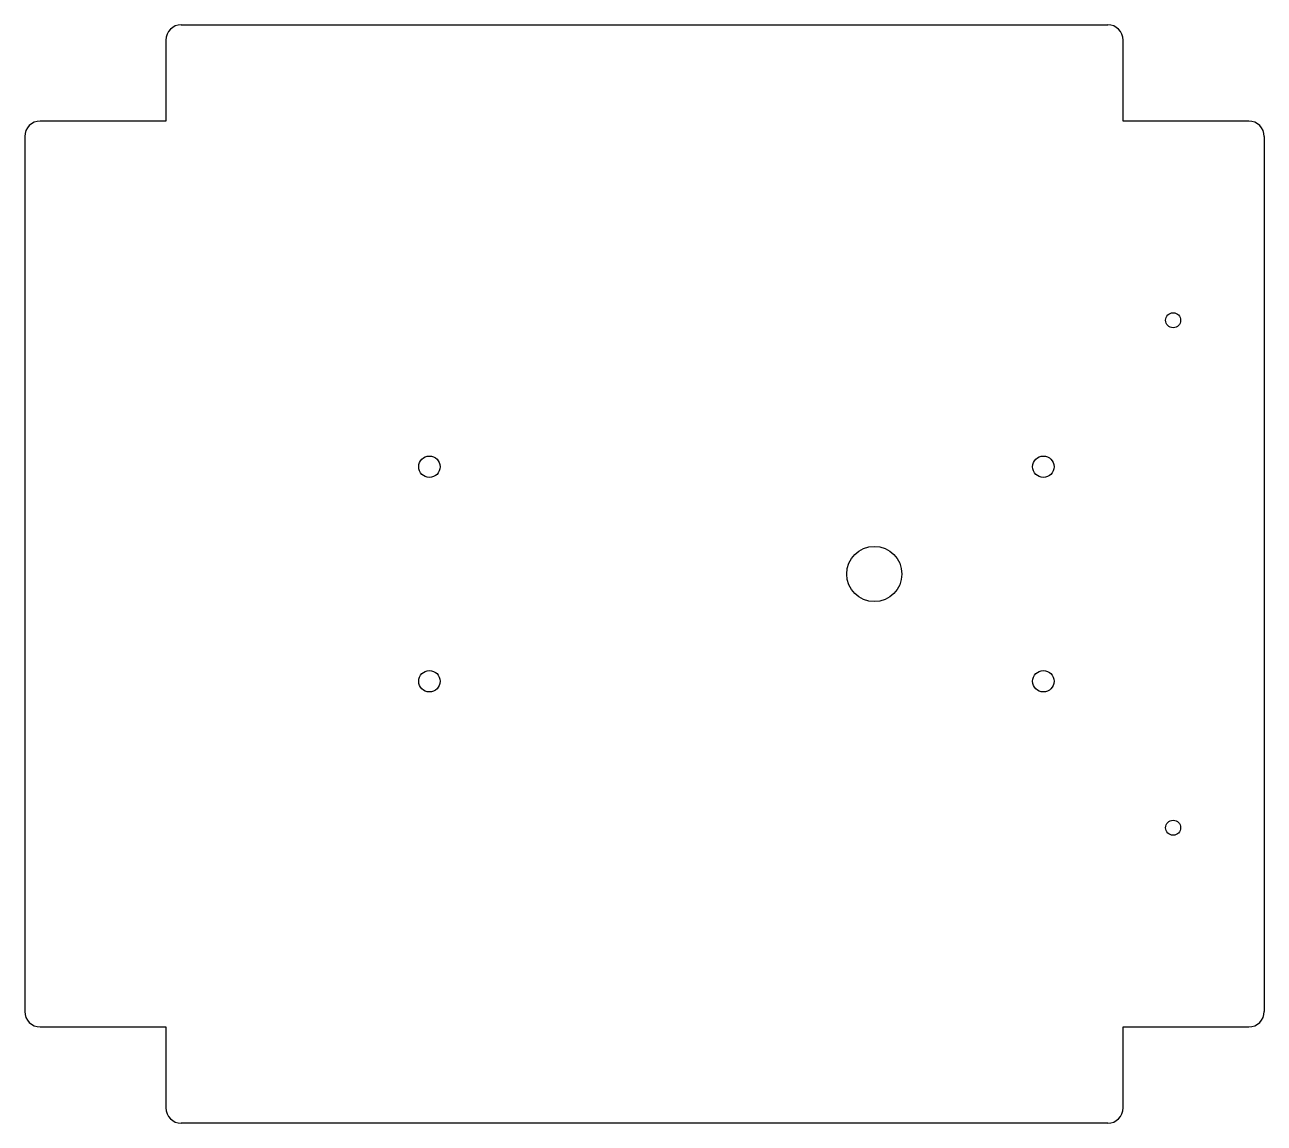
# Model space of a CAD drawing. Header units: millimetres. Extents: x -202 to 202, y -179 to 179.
import ezdxf

# ---------------------------------------------------------------- set-up
doc = ezdxf.new("R2010")
doc.units = ezdxf.units.MM

msp = doc.modelspace()

# ---------------------------------------------------------------- linework, layer by layer
at = {"color": 7, "linetype": 'Continuous', "lineweight": 25}
for p, q in [((-151.2, 179.24), (151.2, 179.24)), ((-156.2, 174.24), (-156.2, 147.8)), ((156.2, 147.8), (156.2, 174.24)), ((-156.2, 147.8), (-197.28, 147.8)), ((197.28, 147.8), (156.2, 147.8)), ((-202.28, 142.8), (-202.28, -142.8)), ((202.28, 142.8), (202.28, -142.8)), ((-197.28, -147.8), (-156.2, -147.8)), ((-156.2, -147.8), (-156.2, -174.24)), ((156.2, -147.8), (197.28, -147.8)), ((156.2, -174.24), (156.2, -147.8)), ((151.2, -179.24), (-151.2, -179.24))]:
    msp.add_line(p, q, dxfattribs=at)
for centre, radius in [((172.56, 82.8), 2.45), ((-70.2, 35), 3.5), ((130.2, 35), 3.5), ((75, 0), 9), ((-70.2, -35), 3.5), ((130.2, -35), 3.5), ((172.56, -82.8), 2.45)]:
    msp.add_circle(centre, radius, dxfattribs=at)
for centre, start, end in [((-151.2, 174.24), 90, 180), ((151.2, 174.24), 0, 90), ((-197.28, 142.8), 90, 180), ((197.28, 142.8), 0, 90), ((-197.28, -142.8), 180, 270), ((197.28, -142.8), 270, 0), ((-151.2, -174.24), 180, 270), ((151.2, -174.24), 270, 0)]:
    msp.add_arc(centre, 5, start, end, dxfattribs=at)

doc.saveas('drawing.dxf')
